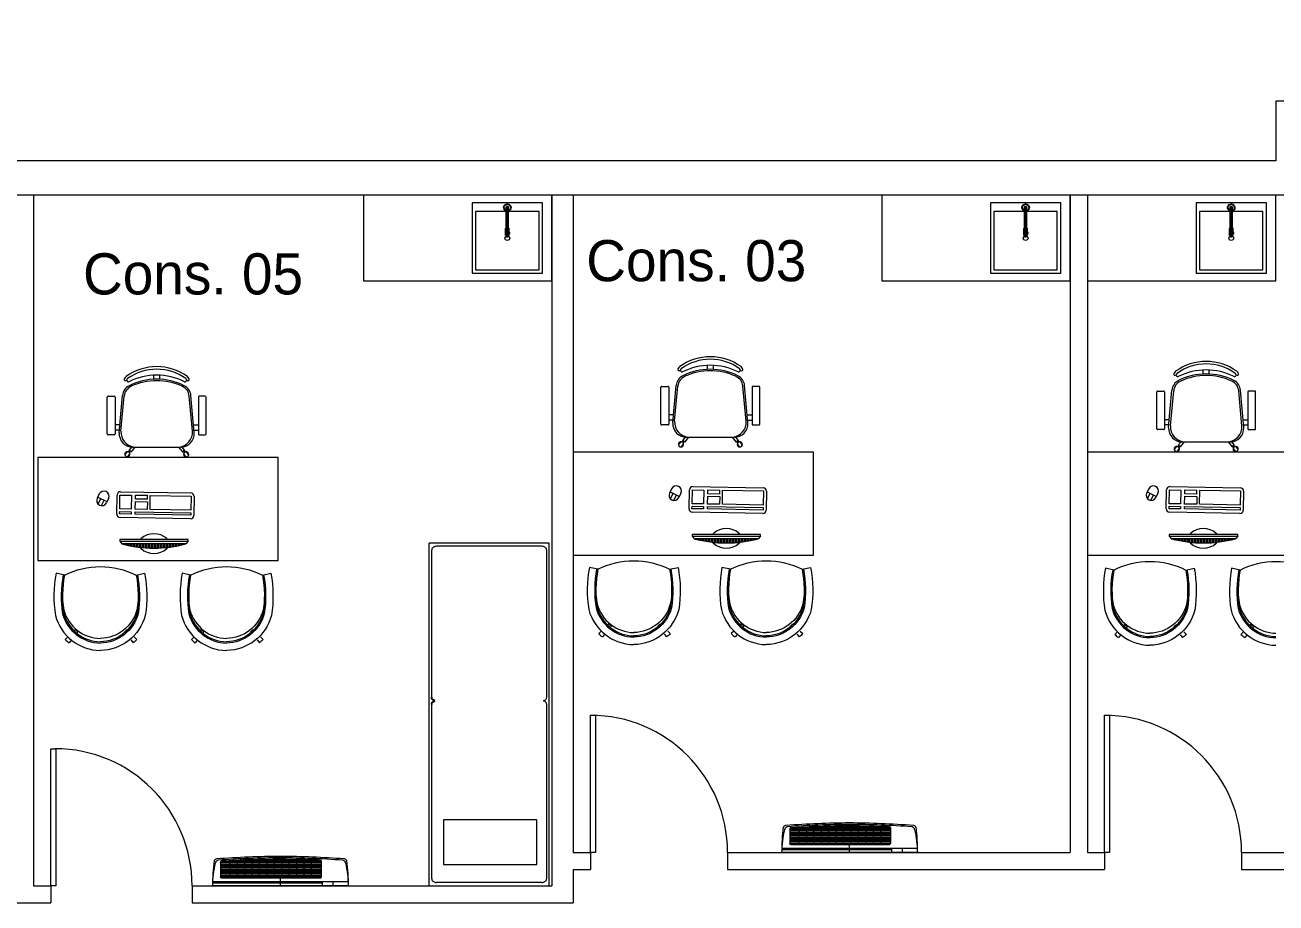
# Model space of a CAD drawing. Header units: metres. Extents: x 2999 to 3109, y 1752 to 1796.
# Drawn here: x 3008.18 to 3015.48, y 1769.42 to 1774.55 of the extents above; entities that cross this region are included whole.
import ezdxf

# ---------------------------------------------------------------- set-up
doc = ezdxf.new("R2010")
doc.units = ezdxf.units.M
for name, color, linetype in [('Lay Out', 31, 'Continuous'), ('PAREDES', 7, 'Continuous'), ('VAGAS', 253, 'Continuous')]:
    doc.layers.add(name, color=color, linetype=linetype)
doc.styles.add('PADRAO MK', font='')
doc.styles.add('ROMANS', font='romans', dxfattribs={"height": 0.16})
doc.styles.get("Standard").update_dxf_attribs({"font": 'arial.ttf'})
doc.styles.get('PADRAO MK').set_extended_font_data('AvantGarde Bk BT')
doc.dimstyles.new('Cota', dxfattribs={"dimtxt": 0.07, "dimasz": 0.08, "dimexe": 0.04, "dimexo": 0.04, "dimgap": 0.02, "dimtad": 1, "dimtxsty": 'Standard', "dimcen": 2.5, "dimclrd": 252, "dimclre": 252, "dimadec": 0, "dimazin": 0, "dimtfac": 1, "dimtmove": 0, "dimatfit": 3, "dimfxl": 1, "dimarcsym": 0})

# ---------------------------------------------------------------- blocks, each defined once
blk = doc.blocks.new('*D8')
at = {"layer": 'DEFPOINTS', "color": 0, "transparency": 16777216}
for p in [(3103.6223, 1794.6316), (2999.3766, 1774.0836), (3103.6223, 1773.8875)]:
    blk.add_point(p, dxfattribs=at)
at = {"layer": 'VAGAS', "color": 1, "lineweight": -2, "transparency": 16777216}
for p, q in [((2999.3766, 1774.3836), (2999.3766, 1795.1316)), ((3103.6223, 1774.1875), (3103.6223, 1795.1316)), ((2999.7266, 1794.6316), (3103.2723, 1794.6316))]:
    blk.add_line(p, q, dxfattribs=at)
at = {"layer": 'VAGAS', "color": 1, "transparency": 16777216}
for points in [[(2999.7266, 1794.6899), (2999.7266, 1794.5732), (2999.3766, 1794.6316)], [(3103.2723, 1794.6899), (3103.2723, 1794.5732), (3103.6223, 1794.6316)]]:
    blk.add_solid(points, dxfattribs=at)
at = {"layer": 'VAGAS', "color": 7, "transparency": 16777216, "insert": (3051.4994, 1795.4458), "char_height": 0.16, "attachment_point": 5, "style": 'ROMANS'}
blk.add_mtext('{\\H7.5x;104,25}', dxfattribs=at)
blk = doc.blocks.new('_ArchTick')
at = {"color": 0, "linetype": 'ByBlock', "const_width": 0.15}
blk.add_lwpolyline([(-0.5, -0.5), (0.5, 0.5)], dxfattribs=at)
blk = doc.blocks.new('A$C4E226C7C')
at = {"layer": 'Lay Out'}
for p, q in [((0, 0), (0.004, 0.0004)), ((0.004, 0.0004), (0.0078, 0.0017)), ((0.0078, 0.0017), (0.0114, 0.0037)), ((0.0114, 0.0037), (0.0147, 0.0065)), ((0.0147, 0.0065), (0.0175, 0.0099)), ((0.0175, 0.0099), (0.0198, 0.0138)), ((0.0198, 0.0138), (0.0213, 0.0178)), ((0.0213, 0.0178), (0.0228, 0.0138)), ((0.0228, 0.0138), (0.0251, 0.0099)), ((0.0251, 0.0099), (0.0279, 0.0065)), ((0.0279, 0.0065), (0.0311, 0.0037)), ((0.0311, 0.0037), (0.0347, 0.0017)), ((0.0347, 0.0017), (0.0385, 0.0004)), ((0.0385, 0.0004), (0.0424, 0))]:
    blk.add_line(p, q, dxfattribs=at)
blk = doc.blocks.new('torneira 00')
at = {"layer": 'Lay Out'}
for p, q in [((-0.0049, -0.1393), (-0.0049, -0.0199)), ((-0.0033, -0.1387), (-0.0033, -0.0163)), ((0, -0.1381), (0, -0.0149)), ((0.0037, -0.1386), (0.0037, -0.0165)), ((0.0051, -0.1391), (0.0051, -0.0199)), ((-0.0086, -0.1621), (-0.0086, -0.1418)), ((-0.0074, -0.1823), (-0.0074, -0.1426)), ((-0.0048, -0.1838), (-0.0048, -0.1438)), ((-0.0001, -0.1848), (-0.0001, -0.1446)), ((0.0046, -0.1839), (0.0046, -0.1437)), ((0.0074, -0.1825), (0.0074, -0.1423)), ((0.0086, -0.1816), (0.0086, -0.1414)), ((-0.0018, -0.1501), (-0.0136, -0.1708)), ((0, -0.151), (-0.0118, -0.1717)), ((-0.0086, -0.1814), (-0.0086, -0.1661)), ((-0.0057, -0.1834), (-0.0057, -0.19)), ((0.0058, -0.1834), (0.0058, -0.19))]:
    blk.add_line(p, q, dxfattribs=at)
for centre, radius, start, end in [((0, -0.0199), 0.0199, 284.60964, 255.53827), ((0.0001, -0.0199), 0.005, 0.24437, 179.71475), ((0.0001, -0.0897), 0.005, 0.24437, 179.71475), ((-0.0125, -0.1709), 0.00109, 176.63806, 310.29172), ((0, -0.1796), 0.0119, 241.15364, 298.84636), ((-0.0012, -0.1512), 0.00127, 11.35673, 115.57305)]:
    blk.add_arc(centre, radius, start, end, dxfattribs=at)
at = {"layer": 'Lay Out', "ltscale": 0.6}
for centre, radius, start, end in [((0.0002, -0.1507), 0.0126, 48.09351, 134.61126), ((-0.0002, -0.1308), 0.0138, 232.82607, 309.8787), ((0.0001, -0.1719), 0.0128, 227.24915, 311.41934)]:
    blk.add_arc(centre, radius, start, end, dxfattribs=at)

msp = doc.modelspace()

# ---------------------------------------------------------------- hatches: boundary and pattern name
at = {"layer": 'PAREDES', "lineweight": 0}
h = msp.add_hatch(dxfattribs=at)
h.set_pattern_fill('ANSI31', color=253, scale=0.07, angle=225, style=0)
h.set_pattern_definition([(270, (3036.9382225, 1765.7448315), (0.00875, -2e-18), [])])
h.paths.add_polyline_path([(3009.1155, 1771.5192), (3008.7424, 1771.5192, 0.133994)])
h = msp.add_hatch(dxfattribs=at)
h.set_pattern_fill('ANSI31', color=253, scale=0.07, angle=225, style=0)
h.set_pattern_definition([(270, (3040.278652, 1765.775354), (0.00875, -6e-18), [])])
h.paths.add_polyline_path([(3012.456, 1771.5497), (3012.0828, 1771.5497, 0.133994)])
h = msp.add_hatch(dxfattribs=at)
h.set_pattern_fill('ANSI31', color=253, scale=0.07, angle=225, style=0)
h.set_pattern_definition([(270, (3043.0632225, 1765.775354), (0.00875, -2e-18), [])])
h.paths.add_polyline_path([(3015.2405, 1771.5497), (3014.8674, 1771.5497, 0.133994)])

# ---------------------------------------------------------------- linework, layer by layer
at = {"layer": 'PAREDES', "color": 253, "lineweight": 0}
for p, q in [((3019.6266, 1774.1036), (3015.4766, 1774.1036)), ((3015.4766, 1774.1036), (3015.4766, 1773.7536)), ((3015.4766, 1773.7536), (3006.9266, 1773.7536)), ((3015.6766, 1773.5536), (3006.7266, 1773.5536)), ((3008.2266, 1773.5536), (3008.2266, 1769.5239)), ((3011.2516, 1773.5536), (3010.1516, 1773.5536)), ((3010.1516, 1773.5536), (3010.1516, 1773.0536)), ((3011.2516, 1773.5536), (3011.2516, 1769.5239)), ((3011.2516, 1773.0536), (3011.2516, 1773.5536)), ((3011.3766, 1773.5536), (3011.3766, 1769.7189)), ((3014.2766, 1773.5536), (3013.1766, 1773.5536)), ((3013.1766, 1773.5536), (3013.1766, 1773.0536)), ((3014.2766, 1773.5536), (3014.2766, 1769.7189)), ((3014.2766, 1773.0536), (3014.2766, 1773.5536)), ((3014.3766, 1773.5536), (3014.3766, 1769.7189)), ((3015.4766, 1773.5536), (3014.3766, 1773.5536)), ((3014.3766, 1773.5536), (3014.3766, 1773.0536)), ((3015.4766, 1773.0536), (3015.4766, 1773.5536)), ((3010.1516, 1773.0536), (3011.2516, 1773.0536)), ((3013.1766, 1773.0536), (3014.2766, 1773.0536)), ((3014.3766, 1773.0536), (3015.4766, 1773.0536)), ((3012.159, 1772.5374), (3012.159, 1772.5609)), ((3012.194, 1772.5374), (3012.194, 1772.5609)), ((3015.0527, 1772.5102), (3015.0527, 1772.5337)), ((3015.0877, 1772.5102), (3015.0877, 1772.5337)), ((3008.9277, 1772.4796), (3008.9277, 1772.5031)), ((3008.9627, 1772.4796), (3008.9627, 1772.5031)), ((3008.726, 1772.1671), (3008.7456, 1772.3858)), ((3009.1644, 1772.1671), (3009.1448, 1772.3858)), ((3011.8882, 1772.2183), (3011.8882, 1772.4333)), ((3011.8932, 1772.4383), (3011.9282, 1772.4383)), ((3011.9332, 1772.4333), (3011.9332, 1772.2183)), ((3011.9573, 1772.2249), (3011.9769, 1772.4436)), ((3011.9678, 1772.2349), (3011.9867, 1772.4396)), ((3012.3853, 1772.2349), (3012.3663, 1772.4396)), ((3012.3957, 1772.2249), (3012.3761, 1772.4436)), ((3012.4198, 1772.4333), (3012.4198, 1772.2183)), ((3012.4598, 1772.4383), (3012.4248, 1772.4383)), ((3012.4648, 1772.2183), (3012.4648, 1772.4333)), ((3014.7819, 1772.1911), (3014.7819, 1772.4061)), ((3014.7869, 1772.4111), (3014.8219, 1772.4111)), ((3014.8269, 1772.4061), (3014.8269, 1772.1911)), ((3014.851, 1772.1977), (3014.8706, 1772.4164)), ((3014.8615, 1772.2077), (3014.8805, 1772.4123)), ((3015.279, 1772.2077), (3015.26, 1772.4123)), ((3015.2894, 1772.1977), (3015.2698, 1772.4164)), ((3015.3135, 1772.4061), (3015.3135, 1772.1911)), ((3015.3535, 1772.4111), (3015.3185, 1772.4111)), ((3015.3585, 1772.1911), (3015.3585, 1772.4061)), ((3008.6569, 1772.1605), (3008.6569, 1772.3755)), ((3008.6619, 1772.3805), (3008.6969, 1772.3805)), ((3008.7019, 1772.3755), (3008.7019, 1772.1605)), ((3008.7365, 1772.1771), (3008.7555, 1772.3818)), ((3009.154, 1772.1771), (3009.135, 1772.3818)), ((3009.1885, 1772.3755), (3009.1885, 1772.1605)), ((3009.2285, 1772.3805), (3009.1935, 1772.3805)), ((3009.2335, 1772.1605), (3009.2335, 1772.3755)), ((3011.9615, 1772.2714), (3011.9332, 1772.2714)), ((3011.9594, 1772.2414), (3011.9332, 1772.2414)), ((3012.3916, 1772.2714), (3012.4198, 1772.2714)), ((3012.3936, 1772.2414), (3012.4198, 1772.2414)), ((3014.8552, 1772.2441), (3014.8269, 1772.2441)), ((3015.2853, 1772.2441), (3015.3135, 1772.2441)), ((3008.7302, 1772.2136), (3008.7019, 1772.2136)), ((3008.7281, 1772.1836), (3008.7019, 1772.1836)), ((3009.1603, 1772.2136), (3009.1885, 1772.2136)), ((3009.1623, 1772.1836), (3009.1885, 1772.1836)), ((3011.9282, 1772.2133), (3011.8932, 1772.2133)), ((3012.4248, 1772.2133), (3012.4598, 1772.2133)), ((3014.8219, 1772.1861), (3014.7869, 1772.1861)), ((3014.8531, 1772.2141), (3014.8269, 1772.2141)), ((3015.2873, 1772.2141), (3015.3135, 1772.2141)), ((3015.3185, 1772.1861), (3015.3535, 1772.1861)), ((3008.6969, 1772.1555), (3008.6619, 1772.1555)), ((3009.1935, 1772.1555), (3009.2285, 1772.1555)), ((3012.0051, 1772.115), (3011.9901, 1772.0971)), ((3012.0196, 1772.1029), (3012.0046, 1772.085)), ((3012.0297, 1772.1417), (3012.0135, 1772.1223)), ((3012.0135, 1772.1223), (3012.015, 1772.1211)), ((3012.0236, 1772.1139), (3012.025, 1772.1127)), ((3012.0489, 1772.1414), (3012.025, 1772.1127)), ((3012.0372, 1772.1414), (3012.3158, 1772.1414)), ((3012.3041, 1772.1414), (3012.328, 1772.1127)), ((3012.3237, 1772.1414), (3012.3395, 1772.1223)), ((3012.3295, 1772.1139), (3012.328, 1772.1127)), ((3012.3335, 1772.1029), (3012.3484, 1772.085)), ((3012.3395, 1772.1223), (3012.338, 1772.1211)), ((3012.3479, 1772.115), (3012.3629, 1772.0971)), ((3014.9234, 1772.1144), (3014.9072, 1772.0951)), ((3014.9072, 1772.0951), (3014.9087, 1772.0938)), ((3014.9426, 1772.1141), (3014.9187, 1772.0855)), ((3014.9309, 1772.1141), (3015.2095, 1772.1141)), ((3015.1978, 1772.1141), (3015.2217, 1772.0855)), ((3015.2174, 1772.1141), (3015.2332, 1772.0951)), ((3015.2332, 1772.0951), (3015.2318, 1772.0938)), ((3009.6543, 1772.023), (3008.2516, 1772.023)), ((3008.2516, 1772.023), (3008.2516, 1771.423)), ((3008.7738, 1772.0572), (3008.7588, 1772.0393)), ((3008.7883, 1772.0451), (3008.7733, 1772.0272)), ((3008.7984, 1772.0839), (3008.7822, 1772.0645)), ((3008.7822, 1772.0645), (3008.7837, 1772.0633)), ((3008.7923, 1772.0562), (3008.7937, 1772.0549)), ((3008.8176, 1772.0836), (3008.7937, 1772.0549)), ((3008.8059, 1772.0836), (3009.0845, 1772.0836)), ((3009.0728, 1772.0836), (3009.0967, 1772.0549)), ((3009.0924, 1772.0836), (3009.1082, 1772.0645)), ((3009.0982, 1772.0562), (3009.0967, 1772.0549)), ((3009.1022, 1772.0451), (3009.1171, 1772.0272)), ((3009.1082, 1772.0645), (3009.1068, 1772.0633)), ((3009.1167, 1772.0572), (3009.1316, 1772.0393)), ((3009.6543, 1771.423), (3009.6543, 1772.023)), ((3012.7793, 1772.0536), (3011.3766, 1772.0536)), ((3011.3766, 1772.0536), (3011.3766, 1771.4536)), ((3012.7793, 1771.4536), (3012.7793, 1772.0536)), ((3015.7793, 1772.0536), (3014.3766, 1772.0536)), ((3014.3766, 1772.0536), (3014.3766, 1771.4536)), ((3014.8988, 1772.0877), (3014.8838, 1772.0698)), ((3014.9133, 1772.0757), (3014.8983, 1772.0577)), ((3014.9173, 1772.0867), (3014.9187, 1772.0855)), ((3015.2232, 1772.0867), (3015.2217, 1772.0855)), ((3015.2272, 1772.0757), (3015.2421, 1772.0577)), ((3015.2417, 1772.0877), (3015.2566, 1772.0698)), ((3008.6099, 1771.8105), (3008.5977, 1771.7855)), ((3008.7119, 1771.694), (3008.7139, 1771.8042)), ((3008.7293, 1771.7229), (3008.7308, 1771.8041)), ((3008.7308, 1771.8041), (3008.7976, 1771.8028)), ((3008.7343, 1771.8238), (3009.1441, 1771.8163)), ((3008.7976, 1771.8028), (3008.7961, 1771.7217)), ((3008.8206, 1771.7807), (3008.8211, 1771.8042)), ((3008.8211, 1771.8042), (3008.8914, 1771.8029)), ((3008.891, 1771.7794), (3008.8914, 1771.8029)), ((3008.9061, 1771.7196), (3008.9077, 1771.8025)), ((3008.9077, 1771.8025), (3009.1458, 1771.7981)), ((3009.1458, 1771.7981), (3009.1443, 1771.7151)), ((3011.9504, 1771.841), (3011.9382, 1771.816)), ((3011.9415, 1771.8228), (3011.9954, 1771.7965)), ((3011.9433, 1771.7822), (3011.959, 1771.8143)), ((3011.9628, 1771.7729), (3011.9784, 1771.8049)), ((3012.0043, 1771.8147), (3011.9921, 1771.7897)), ((3012.0523, 1771.7246), (3012.0544, 1771.8347)), ((3012.0697, 1771.7534), (3012.0713, 1771.8346)), ((3012.0713, 1771.8346), (3012.138, 1771.8333)), ((3012.0747, 1771.8544), (3012.4846, 1771.8469)), ((3012.138, 1771.8333), (3012.1365, 1771.7522)), ((3012.1611, 1771.8113), (3012.1615, 1771.8347)), ((3012.2314, 1771.8099), (3012.1611, 1771.8113)), ((3012.1615, 1771.8347), (3012.2319, 1771.8334)), ((3012.2314, 1771.8099), (3012.2319, 1771.8334)), ((3012.2466, 1771.7501), (3012.2481, 1771.8331)), ((3012.2481, 1771.8331), (3012.4863, 1771.8286)), ((3012.4863, 1771.8286), (3012.4847, 1771.7457)), ((3012.5042, 1771.8265), (3012.5022, 1771.7163)), ((3014.7349, 1771.841), (3014.7227, 1771.816)), ((3014.7261, 1771.8228), (3014.78, 1771.7965)), ((3014.7279, 1771.7822), (3014.7435, 1771.8143)), ((3014.7474, 1771.7729), (3014.7629, 1771.8049)), ((3014.7889, 1771.8147), (3014.7767, 1771.7897)), ((3014.8369, 1771.7246), (3014.8389, 1771.8347)), ((3014.8543, 1771.7534), (3014.8558, 1771.8346)), ((3014.8558, 1771.8346), (3014.9226, 1771.8333)), ((3014.8593, 1771.8544), (3015.2691, 1771.8469)), ((3014.9226, 1771.8333), (3014.9211, 1771.7522)), ((3014.9456, 1771.8113), (3014.9461, 1771.8347)), ((3015.016, 1771.8099), (3014.9456, 1771.8113)), ((3014.9461, 1771.8347), (3015.0164, 1771.8334)), ((3015.016, 1771.8099), (3015.0164, 1771.8334)), ((3015.0311, 1771.7501), (3015.0327, 1771.8331)), ((3015.0327, 1771.8331), (3015.2708, 1771.8286)), ((3015.2708, 1771.8286), (3015.2693, 1771.7457)), ((3015.2888, 1771.8265), (3015.2868, 1771.7163)), ((3008.6011, 1771.7923), (3008.655, 1771.766)), ((3008.6029, 1771.7517), (3008.6185, 1771.7838)), ((3008.6224, 1771.7424), (3008.6379, 1771.7743)), ((3008.6639, 1771.7842), (3008.6517, 1771.7592)), ((3008.8195, 1771.7212), (3008.8204, 1771.7663)), ((3008.8204, 1771.7663), (3008.8907, 1771.765)), ((3008.891, 1771.7794), (3008.8206, 1771.7807)), ((3008.8907, 1771.765), (3008.8899, 1771.7199)), ((3009.1638, 1771.796), (3009.1618, 1771.6858)), ((3012.0692, 1771.7246), (3012.0695, 1771.739)), ((3012.0695, 1771.739), (3012.1362, 1771.7378)), ((3012.1365, 1771.7522), (3012.0697, 1771.7534)), ((3012.1362, 1771.7378), (3012.136, 1771.7233)), ((3012.1594, 1771.7229), (3012.1597, 1771.7373)), ((3012.1597, 1771.7373), (3012.4844, 1771.7312)), ((3012.16, 1771.7518), (3012.1608, 1771.7968)), ((3012.2303, 1771.7504), (3012.16, 1771.7518)), ((3012.1608, 1771.7968), (3012.2312, 1771.7955)), ((3012.2312, 1771.7955), (3012.2303, 1771.7504)), ((3012.4847, 1771.7457), (3012.2466, 1771.7501)), ((3012.4844, 1771.7312), (3012.4842, 1771.7168)), ((3014.8538, 1771.7246), (3014.854, 1771.739)), ((3014.854, 1771.739), (3014.9208, 1771.7378)), ((3014.9211, 1771.7522), (3014.8543, 1771.7534)), ((3014.9208, 1771.7378), (3014.9205, 1771.7233)), ((3014.944, 1771.7229), (3014.9443, 1771.7373)), ((3014.9443, 1771.7373), (3015.269, 1771.7312)), ((3014.9445, 1771.7518), (3014.9454, 1771.7968)), ((3015.0149, 1771.7504), (3014.9445, 1771.7518)), ((3014.9454, 1771.7968), (3015.0157, 1771.7955)), ((3015.0157, 1771.7955), (3015.0149, 1771.7504)), ((3015.2693, 1771.7457), (3015.0311, 1771.7501)), ((3015.269, 1771.7312), (3015.2687, 1771.7168)), ((3008.7288, 1771.6941), (3008.729, 1771.7085)), ((3008.7955, 1771.6928), (3008.7288, 1771.6941)), ((3008.729, 1771.7085), (3008.7958, 1771.7072)), ((3008.7961, 1771.7217), (3008.7293, 1771.7229)), ((3009.1414, 1771.6662), (3008.7315, 1771.6737)), ((3008.7958, 1771.7072), (3008.7955, 1771.6928)), ((3008.819, 1771.6924), (3008.8193, 1771.7068)), ((3009.1437, 1771.6863), (3008.819, 1771.6924)), ((3008.8193, 1771.7068), (3009.144, 1771.7007)), ((3008.8899, 1771.7199), (3008.8195, 1771.7212)), ((3009.1443, 1771.7151), (3008.9061, 1771.7196)), ((3009.144, 1771.7007), (3009.1437, 1771.6863)), ((3012.136, 1771.7233), (3012.0692, 1771.7246)), ((3012.4818, 1771.6967), (3012.072, 1771.7042)), ((3012.4842, 1771.7168), (3012.1594, 1771.7229)), ((3014.9205, 1771.7233), (3014.8538, 1771.7246)), ((3015.2664, 1771.6967), (3014.8565, 1771.7042)), ((3015.2687, 1771.7168), (3014.944, 1771.7229)), ((3009.129, 1771.5442), (3008.729, 1771.5442)), ((3008.729, 1771.5442), (3008.729, 1771.5342)), ((3008.729, 1771.5342), (3009.129, 1771.5342)), ((3008.729, 1771.5342), (3008.7424, 1771.5192)), ((3009.1155, 1771.5192), (3008.7424, 1771.5192)), ((3009.129, 1771.5342), (3009.1155, 1771.5192)), ((3009.129, 1771.5342), (3009.129, 1771.5442)), ((3010.535, 1769.5239), (3010.535, 1771.5239)), ((3011.235, 1771.5239), (3010.535, 1771.5239)), ((3011.235, 1769.5239), (3011.235, 1771.5239)), ((3012.4694, 1771.5747), (3012.0694, 1771.5747)), ((3012.0694, 1771.5747), (3012.0694, 1771.5647)), ((3012.0694, 1771.5647), (3012.4694, 1771.5647)), ((3012.0694, 1771.5647), (3012.0828, 1771.5497)), ((3012.456, 1771.5497), (3012.0828, 1771.5497)), ((3012.4694, 1771.5647), (3012.456, 1771.5497)), ((3012.4694, 1771.5647), (3012.4694, 1771.5747)), ((3015.254, 1771.5747), (3014.854, 1771.5747)), ((3014.854, 1771.5747), (3014.854, 1771.5647)), ((3014.854, 1771.5647), (3015.254, 1771.5647)), ((3014.854, 1771.5647), (3014.8674, 1771.5497)), ((3015.2405, 1771.5497), (3014.8674, 1771.5497)), ((3015.254, 1771.5647), (3015.2405, 1771.5497)), ((3015.254, 1771.5647), (3015.254, 1771.5747)), ((3010.5504, 1771.4865), (3010.55, 1771.4826)), ((3010.55, 1770.6247), (3010.55, 1771.4826)), ((3010.5516, 1771.4903), (3010.5504, 1771.4865)), ((3010.5537, 1771.4939), (3010.5516, 1771.4903)), ((3010.5564, 1771.4971), (3010.5537, 1771.4939)), ((3010.5598, 1771.4999), (3010.5564, 1771.4971)), ((3010.5638, 1771.5021), (3010.5598, 1771.4999)), ((3010.5681, 1771.5038), (3010.5638, 1771.5021)), ((3010.5728, 1771.5048), (3010.5681, 1771.5038)), ((3010.5776, 1771.5051), (3010.5728, 1771.5048)), ((3011.1936, 1771.5051), (3010.5776, 1771.5051)), ((3011.1984, 1771.5048), (3011.1936, 1771.5051)), ((3011.203, 1771.5038), (3011.1984, 1771.5048)), ((3011.2074, 1771.5021), (3011.203, 1771.5038)), ((3011.2113, 1771.4999), (3011.2074, 1771.5021)), ((3011.2147, 1771.4971), (3011.2113, 1771.4999)), ((3011.2175, 1771.4939), (3011.2147, 1771.4971)), ((3011.2195, 1771.4903), (3011.2175, 1771.4939)), ((3011.2208, 1771.4865), (3011.2195, 1771.4903)), ((3011.2212, 1771.4826), (3011.2208, 1771.4865)), ((3011.2212, 1770.6247), (3011.2212, 1771.4826)), ((3011.3766, 1771.4536), (3011.3766, 1771.4536)), ((3011.3766, 1771.4536), (3011.3766, 1771.4536)), ((3011.3766, 1771.4536), (3012.7793, 1771.4536)), ((3014.3766, 1771.4536), (3014.3766, 1771.4536)), ((3014.3766, 1771.4536), (3014.3766, 1771.4536)), ((3014.3766, 1771.4536), (3015.7793, 1771.4536)), ((3008.2516, 1771.423), (3008.2516, 1771.423)), ((3008.2516, 1771.423), (3008.2516, 1771.423)), ((3008.2516, 1771.423), (3009.6543, 1771.423)), ((3011.5198, 1771.3708), (3011.4706, 1771.3823)), ((3011.9387, 1771.3708), (3011.9879, 1771.3823)), ((3012.2935, 1771.3708), (3012.2443, 1771.3823)), ((3012.7124, 1771.3708), (3012.7616, 1771.3823)), ((3014.5317, 1771.3669), (3014.4825, 1771.3784)), ((3014.9506, 1771.3669), (3014.9998, 1771.3784)), ((3015.2682, 1771.3669), (3015.2189, 1771.3784)), ((3008.4067, 1771.3364), (3008.3575, 1771.3478)), ((3008.8256, 1771.3364), (3008.8748, 1771.3478)), ((3009.1432, 1771.3364), (3009.0939, 1771.3478)), ((3009.562, 1771.3364), (3009.6112, 1771.3478)), ((3008.4686, 1771.0188), (3008.4623, 1771.0123)), ((3008.4845, 1771.0048), (3008.4787, 1770.9977)), ((3008.7567, 1771.0048), (3008.7624, 1770.9977)), ((3008.7726, 1771.0188), (3008.7789, 1771.0123)), ((3009.205, 1771.0188), (3009.1987, 1771.0123)), ((3009.2209, 1771.0048), (3009.2151, 1770.9977)), ((3009.4931, 1771.0048), (3009.4989, 1770.9977)), ((3009.509, 1771.0188), (3009.5153, 1771.0123)), ((3011.54, 1771.0108), (3011.5249, 1770.9954)), ((3011.5817, 1771.0532), (3011.5754, 1771.0468)), ((3011.5976, 1771.0392), (3011.5918, 1771.0321)), ((3011.8698, 1771.0392), (3011.8755, 1771.0321)), ((3011.8857, 1771.0532), (3011.892, 1771.0468)), ((3011.9273, 1771.0108), (3011.9425, 1770.9954)), ((3012.3137, 1771.0108), (3012.2986, 1770.9954)), ((3012.3554, 1771.0532), (3012.3491, 1771.0468)), ((3012.3713, 1771.0392), (3012.3655, 1771.0321)), ((3012.6435, 1771.0392), (3012.6493, 1771.0321)), ((3012.6594, 1771.0532), (3012.6657, 1771.0468)), ((3012.7011, 1771.0108), (3012.7162, 1770.9954)), ((3014.5519, 1771.0069), (3014.5368, 1770.9915)), ((3014.5936, 1771.0493), (3014.5873, 1771.0429)), ((3014.6095, 1771.0354), (3014.6037, 1771.0282)), ((3014.8817, 1771.0354), (3014.8874, 1771.0282)), ((3014.8976, 1771.0493), (3014.9039, 1771.0429)), ((3014.9392, 1771.0069), (3014.9544, 1770.9915)), ((3015.2883, 1771.0069), (3015.2732, 1770.9915)), ((3015.33, 1771.0493), (3015.3237, 1771.0429)), ((3015.3459, 1771.0354), (3015.3401, 1771.0282)), ((3008.4269, 1770.9764), (3008.4118, 1770.961)), ((3008.447, 1770.9585), (3008.4335, 1770.9416)), ((3008.7941, 1770.9585), (3008.8077, 1770.9416)), ((3008.8142, 1770.9764), (3008.8294, 1770.961)), ((3009.1633, 1770.9764), (3009.1482, 1770.961)), ((3009.1835, 1770.9585), (3009.1699, 1770.9416)), ((3009.5305, 1770.9585), (3009.5441, 1770.9416)), ((3009.5507, 1770.9764), (3009.5658, 1770.961)), ((3011.5601, 1770.9929), (3011.5466, 1770.9761)), ((3011.9072, 1770.9929), (3011.9208, 1770.9761)), ((3012.3339, 1770.9929), (3012.3203, 1770.9761)), ((3012.6809, 1770.9929), (3012.6945, 1770.9761)), ((3014.572, 1770.989), (3014.5585, 1770.9722)), ((3014.9191, 1770.989), (3014.9327, 1770.9722)), ((3015.3085, 1770.989), (3015.2949, 1770.9722)), ((3010.55, 1769.5664), (3010.55, 1770.5823)), ((3011.2034, 1770.6036), (3011.2074, 1770.6052)), ((3011.2074, 1770.6021), (3011.2034, 1770.6036)), ((3011.2074, 1770.6052), (3011.2113, 1770.6074)), ((3011.2113, 1770.5998), (3011.2074, 1770.6021)), ((3011.2113, 1770.6074), (3011.2147, 1770.6102)), ((3011.2147, 1770.597), (3011.2113, 1770.5998)), ((3011.2147, 1770.6102), (3011.2175, 1770.6134)), ((3011.2175, 1770.5938), (3011.2147, 1770.597)), ((3011.2175, 1770.6134), (3011.2195, 1770.617)), ((3011.2195, 1770.5901), (3011.2175, 1770.5938)), ((3011.2195, 1770.617), (3011.2208, 1770.6208)), ((3011.2208, 1770.5863), (3011.2195, 1770.5901)), ((3011.2208, 1770.6208), (3011.2212, 1770.6247)), ((3011.2212, 1770.5823), (3011.2208, 1770.5863)), ((3011.2212, 1769.5664), (3011.2212, 1770.5823)), ((3011.4766, 1769.7189), (3011.4766, 1770.5189)), ((3011.4766, 1770.5189), (3011.5066, 1770.5189)), ((3011.5066, 1770.5189), (3011.5066, 1769.7189)), ((3014.4766, 1769.7189), (3014.4766, 1770.5189)), ((3014.4766, 1770.5189), (3014.5066, 1770.5189)), ((3014.5066, 1770.5189), (3014.5066, 1769.7189)), ((3008.3266, 1769.5239), (3008.3266, 1770.3239)), ((3008.3266, 1770.3239), (3008.3566, 1770.3239)), ((3008.3566, 1770.3239), (3008.3566, 1769.5239)), ((3011.1519, 1769.9088), (3010.6187, 1769.9088)), ((3012.6394, 1769.8556), (3012.6394, 1769.7714)), ((3013.2269, 1769.8543), (3012.6394, 1769.8543)), ((3013.2269, 1769.846), (3012.6394, 1769.846)), ((3013.2269, 1769.8377), (3012.6394, 1769.8377)), ((3013.2269, 1769.8295), (3012.6394, 1769.8295)), ((3013.2269, 1769.8626), (3012.6432, 1769.8626)), ((3012.695, 1769.7633), (3012.695, 1769.8669)), ((3012.7386, 1769.7633), (3012.7386, 1769.8693)), ((3013.2094, 1769.8708), (3012.7695, 1769.8708)), ((3012.7809, 1769.7633), (3012.7809, 1769.8713)), ((3012.8259, 1769.7633), (3012.8259, 1769.8731)), ((3012.8679, 1769.7633), (3012.8679, 1769.8743)), ((3012.9121, 1769.7633), (3012.9121, 1769.8755)), ((3012.9543, 1769.7633), (3012.9543, 1769.8755)), ((3012.9985, 1769.7633), (3012.9985, 1769.8755)), ((3013.0405, 1769.7633), (3013.0405, 1769.8755)), ((3013.0855, 1769.7633), (3013.0855, 1769.8749)), ((3013.1277, 1769.7633), (3013.1277, 1769.8738)), ((3013.1714, 1769.7633), (3013.1714, 1769.8724)), ((3013.2269, 1769.8623), (3013.2269, 1769.7714)), ((3013.2269, 1769.8212), (3012.6394, 1769.8212)), ((3013.2269, 1769.8129), (3012.6394, 1769.8129)), ((3013.2269, 1769.8047), (3012.6394, 1769.8047)), ((3013.2269, 1769.7964), (3012.6394, 1769.7964)), ((3013.2269, 1769.7881), (3012.6394, 1769.7881)), ((3013.2269, 1769.7799), (3012.6394, 1769.7799)), ((3013.2269, 1769.7716), (3012.6394, 1769.7716)), ((3013.219, 1769.7633), (3012.6474, 1769.7633)), ((3012.9894, 1769.7189), (3012.9894, 1769.7589)), ((3011.3766, 1769.7189), (3011.4766, 1769.7189)), ((3011.4766, 1769.7189), (3011.4766, 1769.6189)), ((3011.5066, 1769.7189), (3011.4766, 1769.7189)), ((3012.2766, 1769.7189), (3014.2766, 1769.7189)), ((3012.2766, 1769.7189), (3012.2766, 1769.6189)), ((3013.3844, 1769.7189), (3012.5944, 1769.7189)), ((3012.5947, 1769.7442), (3013.3841, 1769.7442)), ((3012.5947, 1769.7355), (3013.2335, 1769.7355)), ((3013.2335, 1769.7442), (3013.2335, 1769.7189)), ((3013.2955, 1769.7442), (3013.2955, 1769.7189)), ((3014.3766, 1769.7189), (3014.4766, 1769.7189)), ((3014.4766, 1769.7189), (3014.4766, 1769.6189)), ((3014.5066, 1769.7189), (3014.4766, 1769.7189)), ((3015.2766, 1769.7189), (3016.8266, 1769.7189)), ((3015.2766, 1769.7189), (3015.2766, 1769.6189)), ((3009.3176, 1769.6606), (3009.3176, 1769.5764)), ((3009.9051, 1769.6593), (3009.3176, 1769.6593)), ((3009.9051, 1769.651), (3009.3176, 1769.651)), ((3009.9051, 1769.6427), (3009.3176, 1769.6427)), ((3009.9051, 1769.6345), (3009.3176, 1769.6345)), ((3009.9051, 1769.6262), (3009.3176, 1769.6262)), ((3009.9051, 1769.6179), (3009.3176, 1769.6179)), ((3009.9051, 1769.6097), (3009.3176, 1769.6097)), ((3009.9051, 1769.6676), (3009.3214, 1769.6676)), ((3009.3731, 1769.5683), (3009.3731, 1769.6719)), ((3009.4168, 1769.5683), (3009.4168, 1769.6743)), ((3009.8875, 1769.6758), (3009.4476, 1769.6758)), ((3009.4591, 1769.5683), (3009.4591, 1769.6763)), ((3009.504, 1769.5683), (3009.504, 1769.6781)), ((3009.546, 1769.5683), (3009.546, 1769.6793)), ((3009.5902, 1769.5683), (3009.5902, 1769.6805)), ((3009.6324, 1769.5683), (3009.6324, 1769.6805)), ((3009.6766, 1769.5683), (3009.6766, 1769.6805)), ((3009.7186, 1769.5683), (3009.7186, 1769.6805)), ((3009.7636, 1769.5683), (3009.7636, 1769.6799)), ((3009.8059, 1769.5683), (3009.8059, 1769.6788)), ((3009.8495, 1769.5683), (3009.8495, 1769.6774)), ((3009.9051, 1769.6673), (3009.9051, 1769.5764)), ((3011.3766, 1769.6189), (3011.3766, 1769.4239)), ((3011.3766, 1769.6189), (3011.4766, 1769.6189)), ((3012.2766, 1769.6189), (3014.4766, 1769.6189)), ((3015.2766, 1769.6189), (3017.0516, 1769.6189)), ((3009.2729, 1769.5492), (3010.0623, 1769.5492)), ((3009.2729, 1769.5405), (3009.9117, 1769.5405)), ((3009.9051, 1769.6014), (3009.3176, 1769.6014)), ((3009.9051, 1769.5931), (3009.3176, 1769.5931)), ((3009.9051, 1769.5849), (3009.3176, 1769.5849)), ((3009.9051, 1769.5766), (3009.3176, 1769.5766)), ((3009.8971, 1769.5683), (3009.3255, 1769.5683)), ((3009.6676, 1769.5239), (3009.6676, 1769.5639)), ((3009.9117, 1769.5492), (3009.9117, 1769.5239)), ((3009.9736, 1769.5492), (3009.9736, 1769.5239)), ((3010.55, 1769.5664), (3010.5504, 1769.5625)), ((3010.5504, 1769.5625), (3010.5516, 1769.5586)), ((3010.5516, 1769.5586), (3010.5537, 1769.555)), ((3010.5537, 1769.555), (3010.5564, 1769.5518)), ((3010.5564, 1769.5518), (3010.5598, 1769.5489)), ((3010.5598, 1769.5489), (3010.5638, 1769.5467)), ((3010.5638, 1769.5467), (3010.5681, 1769.545)), ((3010.5681, 1769.545), (3010.5728, 1769.544)), ((3010.5728, 1769.544), (3010.5776, 1769.5436)), ((3011.1936, 1769.5436), (3010.5776, 1769.5436)), ((3011.1936, 1769.5436), (3011.1984, 1769.544)), ((3011.1984, 1769.544), (3011.203, 1769.545)), ((3011.203, 1769.545), (3011.2074, 1769.5467)), ((3011.2074, 1769.5467), (3011.2113, 1769.5489)), ((3011.2113, 1769.5489), (3011.2147, 1769.5518)), ((3011.2147, 1769.5518), (3011.2175, 1769.555)), ((3011.2175, 1769.555), (3011.2195, 1769.5586)), ((3011.2195, 1769.5586), (3011.2208, 1769.5625)), ((3011.2208, 1769.5625), (3011.2212, 1769.5664)), ((3008.2266, 1769.5239), (3008.3266, 1769.5239)), ((3008.3266, 1769.5239), (3008.3266, 1769.4239)), ((3008.3566, 1769.5239), (3008.3266, 1769.5239)), ((3009.1516, 1769.5239), (3011.2516, 1769.5239)), ((3009.1516, 1769.5239), (3009.1516, 1769.4239)), ((3010.0626, 1769.5239), (3009.2726, 1769.5239)), ((3010.535, 1769.5239), (3011.235, 1769.5239)), ((3008.0266, 1769.4239), (3008.3266, 1769.4239)), ((3009.1516, 1769.4239), (3011.3766, 1769.4239))]:
    msp.add_line(p, q, dxfattribs=at)
for points in [[(3010.9959, 1773.5086), (3010.7864, 1773.5086), (3010.7864, 1773.0986), (3011.1964, 1773.0986), (3011.1964, 1773.5086), (3010.9959, 1773.5086)], [(3014.0209, 1773.5086), (3013.8114, 1773.5086), (3013.8114, 1773.0986), (3014.2214, 1773.0986), (3014.2214, 1773.5086), (3014.0209, 1773.5086)], [(3015.2209, 1773.5086), (3015.0114, 1773.5086), (3015.0114, 1773.0986), (3015.4214, 1773.0986), (3015.4214, 1773.5086), (3015.2209, 1773.5086)], [(3010.9869, 1773.4586), (3010.8064, 1773.4586), (3010.8064, 1773.1186), (3011.1764, 1773.1186), (3011.1764, 1773.4586), (3010.9959, 1773.4586)], [(3014.0119, 1773.4586), (3013.8314, 1773.4586), (3013.8314, 1773.1186), (3014.2014, 1773.1186), (3014.2014, 1773.4586), (3014.0209, 1773.4586)], [(3015.2119, 1773.4586), (3015.0314, 1773.4586), (3015.0314, 1773.1186), (3015.4014, 1773.1186), (3015.4014, 1773.4586), (3015.2209, 1773.4586)]]:
    msp.add_lwpolyline(points, dxfattribs=at)
for points in [[(3008.4067, 1771.3364, -0.240642), (3008.8256, 1771.3364, -0.685149)], [(3009.1432, 1771.3364, -0.240642), (3009.562, 1771.3364, -0.685149)], [(3011.4706, 1771.3823, 0.08651), (3011.467, 1771.1355, 0.333303), (3011.7285, 1770.9316, 0.330827)], [(3011.5128, 1771.3725, 0.084492), (3011.509, 1771.1459, 0.332034), (3011.7292, 1770.9748, 0.328672)], [(3011.5198, 1771.3708, 0.084125), (3011.516, 1771.1476, 0.331795), (3011.7293, 1770.982, -139.306789)], [(3011.5198, 1771.3708, -0.240642), (3011.9387, 1771.3708, -0.685149)], [(3011.9387, 1771.3708, -0.084125), (3011.9426, 1771.1476, -0.331795), (3011.7293, 1770.982, 139.306841)], [(3011.9457, 1771.3725, -0.084492), (3011.9496, 1771.1459, -0.332034), (3011.7294, 1770.9748, -0.328672)], [(3011.9879, 1771.3823, -0.08651), (3011.9916, 1771.1355, -0.333303), (3011.73, 1770.9316, -0.330827)], [(3012.2443, 1771.3823, 0.08651), (3012.2407, 1771.1355, 0.333303), (3012.5022, 1770.9316, 0.330827)], [(3012.2865, 1771.3725, 0.084492), (3012.2827, 1771.1459, 0.332034), (3012.5029, 1770.9748, 0.328672)], [(3012.2935, 1771.3708, 0.084125), (3012.2897, 1771.1476, 0.331795), (3012.503, 1770.982, -139.306789)], [(3012.2935, 1771.3708, -0.240642), (3012.7124, 1771.3708, -0.685149)], [(3012.7124, 1771.3708, -0.084125), (3012.7163, 1771.1476, -0.331795), (3012.503, 1770.982, 139.306841)], [(3012.7195, 1771.3725, -0.084492), (3012.7233, 1771.1459, -0.332034), (3012.5031, 1770.9748, -0.328672)], [(3012.7616, 1771.3823, -0.08651), (3012.7653, 1771.1355, -0.333303), (3012.5037, 1770.9316, -0.330827)], [(3014.4825, 1771.3784, 0.08651), (3014.4789, 1771.1316, 0.333303), (3014.7404, 1770.9278, 0.330827)], [(3014.5247, 1771.3686, 0.084492), (3014.5209, 1771.142, 0.332034), (3014.7411, 1770.9709, 0.328672)], [(3014.5317, 1771.3669, 0.084125), (3014.5279, 1771.1437, 0.331795), (3014.7412, 1770.9781, -139.306789)], [(3014.5317, 1771.3669, -0.240642), (3014.9506, 1771.3669, -0.685149)], [(3014.9506, 1771.3669, -0.084125), (3014.9545, 1771.1437, -0.331795), (3014.7412, 1770.9781, 139.306841)], [(3014.9576, 1771.3686, -0.084492), (3014.9615, 1771.142, -0.332034), (3014.7413, 1770.9709, -0.328672)], [(3014.9998, 1771.3784, -0.08651), (3015.0035, 1771.1316, -0.333303), (3014.7419, 1770.9278, -0.330827)], [(3015.2189, 1771.3784, 0.08651), (3015.2153, 1771.1316, 0.333303), (3015.4769, 1770.9278, 0.330827)], [(3015.2611, 1771.3686, 0.084492), (3015.2573, 1771.142, 0.332034), (3015.4775, 1770.9709, 0.328672)], [(3015.2682, 1771.3669, 0.084125), (3015.2643, 1771.1437, 0.331795), (3015.4776, 1770.9781, -139.306789)], [(3015.2682, 1771.3669, -0.240642), (3015.687, 1771.3669, -0.685149)], [(3008.3575, 1771.3478, 0.08651), (3008.3539, 1771.1011, 0.333303), (3008.6154, 1770.8972, 0.330827)], [(3008.3997, 1771.3381, 0.084492), (3008.3959, 1771.1115, 0.332034), (3008.6161, 1770.9404, 0.328672)], [(3008.4067, 1771.3364, 0.084125), (3008.4029, 1771.1132, 0.331795), (3008.6162, 1770.9476, -139.306789)], [(3008.8256, 1771.3364, -0.084125), (3008.8295, 1771.1132, -0.331795), (3008.6162, 1770.9476, 139.306841)], [(3008.8326, 1771.3381, -0.084492), (3008.8365, 1771.1115, -0.332034), (3008.6163, 1770.9404, -0.328672)], [(3008.8748, 1771.3478, -0.08651), (3008.8785, 1771.1011, -0.333303), (3008.6169, 1770.8972, -0.330827)], [(3009.0939, 1771.3478, 0.08651), (3009.0903, 1771.1011, 0.333303), (3009.3519, 1770.8972, 0.330827)], [(3009.1361, 1771.3381, 0.084492), (3009.1323, 1771.1115, 0.332034), (3009.3525, 1770.9404, 0.328672)], [(3009.1432, 1771.3364, 0.084125), (3009.1393, 1771.1132, 0.331795), (3009.3526, 1770.9476, -139.306789)], [(3009.562, 1771.3364, -0.084125), (3009.5659, 1771.1132, -0.331795), (3009.3526, 1770.9476, 139.306841)], [(3009.5691, 1771.3381, -0.084492), (3009.5729, 1771.1115, -0.332034), (3009.3527, 1770.9404, -0.328672)], [(3009.6112, 1771.3478, -0.08651), (3009.6149, 1771.1011, -0.333303), (3009.3533, 1770.8972, -0.330827)], [(3008.3922, 1771.2427, 0.041347), (3008.4029, 1771.1329, 0.331795), (3008.6162, 1770.9673, -138.320634)], [(3008.8402, 1771.2427, -0.041347), (3008.8295, 1771.1329, -0.331795), (3008.6162, 1770.9673, 138.320634)], [(3009.1286, 1771.2427, 0.041347), (3009.1393, 1771.1329, 0.331795), (3009.3526, 1770.9673, -138.320634)], [(3009.5766, 1771.2427, -0.041347), (3009.5659, 1771.1329, -0.331795), (3009.3526, 1770.9673, 138.320634)], [(3011.5053, 1771.2771, 0.041347), (3011.516, 1771.1673, 0.331795), (3011.7293, 1771.0017, -138.320634)], [(3011.9533, 1771.2771, -0.041347), (3011.9426, 1771.1673, -0.331795), (3011.7293, 1771.0017, 138.320634)], [(3012.279, 1771.2771, 0.041347), (3012.2897, 1771.1673, 0.331795), (3012.503, 1771.0017, -138.320634)], [(3012.727, 1771.2771, -0.041347), (3012.7163, 1771.1673, -0.331795), (3012.503, 1771.0017, 138.320634)], [(3014.5172, 1771.2732, 0.041347), (3014.5279, 1771.1634, 0.331795), (3014.7412, 1770.9978, -138.320634)], [(3014.9652, 1771.2732, -0.041347), (3014.9545, 1771.1634, -0.331795), (3014.7412, 1770.9978, 138.320634)], [(3015.2536, 1771.2732, 0.041347), (3015.2643, 1771.1634, 0.331795), (3015.4776, 1770.9978, -138.320634)], [(3008.4686, 1771.0188, 0.017746), (3008.4845, 1771.0048, 0.334398)], [(3008.7726, 1771.0188, -0.017746), (3008.7567, 1771.0048, -0.334398)], [(3009.205, 1771.0188, 0.017746), (3009.2209, 1771.0048, 0.334398)], [(3009.509, 1771.0188, -0.017746), (3009.4931, 1771.0048, -0.334398)], [(3011.5249, 1770.9954, 0.024394), (3011.5466, 1770.9761, 0.334398)], [(3011.5817, 1771.0532, 0.017746), (3011.5976, 1771.0392, 0.334398)], [(3011.8857, 1771.0532, -0.017746), (3011.8698, 1771.0392, -0.334398)], [(3011.9425, 1770.9954, -0.024394), (3011.9208, 1770.9761, -0.334398)], [(3012.2986, 1770.9954, 0.024394), (3012.3203, 1770.9761, 0.334398)], [(3012.3554, 1771.0532, 0.017746), (3012.3713, 1771.0392, 0.334398)], [(3012.6594, 1771.0532, -0.017746), (3012.6435, 1771.0392, -0.334398)], [(3012.7162, 1770.9954, -0.024394), (3012.6945, 1770.9761, -0.334398)], [(3014.5936, 1771.0493, 0.017746), (3014.6095, 1771.0354, 0.334398)], [(3014.8976, 1771.0493, -0.017746), (3014.8817, 1771.0354, -0.334398)], [(3015.33, 1771.0493, 0.017746), (3015.3459, 1771.0354, 0.334398)], [(3008.4118, 1770.961, 0.024394), (3008.4335, 1770.9416, 0.334398)], [(3008.8294, 1770.961, -0.024394), (3008.8077, 1770.9416, -0.334398)], [(3009.1482, 1770.961, 0.024394), (3009.1699, 1770.9416, 0.334398)], [(3009.5658, 1770.961, -0.024394), (3009.5441, 1770.9416, -0.334398)], [(3014.5368, 1770.9915, 0.024394), (3014.5585, 1770.9722, 0.334398)], [(3014.9544, 1770.9915, -0.024394), (3014.9327, 1770.9722, -0.334398)], [(3015.2732, 1770.9915, 0.024394), (3015.2949, 1770.9722, 0.334398)]]:
    msp.add_lwpolyline(points, format="xyb", dxfattribs=at)
msp.add_lwpolyline([(3010.6187, 1769.9088), (3010.6187, 1769.6487), (3011.163, 1769.6487), (3011.163, 1769.9088)], close=True, dxfattribs=at)
for centre, radius in [((3010.9914, 1773.3036), 0.0139), ((3014.0164, 1773.3036), 0.0139), ((3015.2164, 1773.3036), 0.0139), ((3012.0166, 1772.1144), 0.005), ((3012.3364, 1772.1144), 0.005), ((3014.9103, 1772.0871), 0.005), ((3015.2301, 1772.0871), 0.005), ((3008.7853, 1772.0566), 0.005), ((3009.1051, 1772.0566), 0.005)]:
    msp.add_circle(centre, radius, dxfattribs=at)
for centre, radius, start, end in [((3012.1765, 1772.3061), 0.3052, 54.12379, 125.87621), ((3008.9452, 1772.2483), 0.3052, 54.12379, 125.87621), ((3008.9452, 1772.2483), 0.2902, 54.14416, 125.85584), ((3008.9452, 1772.2483), 0.2902, 54.14416, 125.85584), ((3011.9946, 1772.5375), 0.00782, 134.67446, 330.18912), ((3012.014, 1772.5314), 0.0275, 126.54287, 154.85454), ((3012.0117, 1772.5324), 0.01, 154.85454, 279.67055), ((3012.0117, 1772.5324), 0.01, 154.85454, 279.67055), ((3012.014, 1772.5314), 0.0125, 126.8699, 154.85454), ((3012.014, 1772.5314), 0.0125, 126.8699, 154.85454), ((3012.1765, 1772.3061), 0.2902, 54.14416, 125.85584), ((3012.1765, 1772.3061), 0.2902, 54.14416, 125.85584), ((3012.1765, 1772.1992), 0.3622, 63.23744, 116.76256), ((3012.1765, 1772.1992), 0.3622, 63.23744, 116.76256), ((3012.1765, 1772.1757), 0.3622, 63.60471, 116.39529), ((3012.1765, 1772.1668), 0.3622, 65.73609, 114.26391), ((3012.3413, 1772.5324), 0.01, 260.32945, 25.14546), ((3012.3413, 1772.5324), 0.01, 260.32945, 25.14546), ((3012.339, 1772.5314), 0.0125, 25.14546, 53.1301), ((3012.339, 1772.5314), 0.0125, 25.14546, 53.1301), ((3012.3584, 1772.5375), 0.00782, 209.81088, 45.32554), ((3012.339, 1772.5314), 0.0275, 25.14546, 53.45713), ((3015.0702, 1772.2789), 0.3052, 54.12379, 125.87621), ((3015.0702, 1772.2789), 0.2902, 54.14416, 125.85584), ((3015.0702, 1772.2789), 0.2902, 54.14416, 125.85584), ((3015.0702, 1772.1719), 0.3622, 63.23744, 116.76256), ((3015.0702, 1772.1719), 0.3622, 63.23744, 116.76256), ((3008.7633, 1772.4797), 0.00782, 134.67446, 330.18912), ((3008.7827, 1772.4736), 0.0275, 126.54287, 154.85454), ((3008.7805, 1772.4746), 0.01, 154.85454, 279.67055), ((3008.7805, 1772.4746), 0.01, 154.85454, 279.67055), ((3008.7827, 1772.4736), 0.0125, 126.8699, 154.85454), ((3008.7827, 1772.4736), 0.0125, 126.8699, 154.85454), ((3008.9452, 1772.1414), 0.3622, 63.23744, 116.76256), ((3008.9452, 1772.1414), 0.3622, 63.23744, 116.76256), ((3008.9452, 1772.1179), 0.3622, 63.60471, 116.39529), ((3008.9452, 1772.109), 0.3622, 65.73609, 114.26391), ((3009.11, 1772.4746), 0.01, 260.32945, 25.14546), ((3009.11, 1772.4746), 0.01, 260.32945, 25.14546), ((3009.1077, 1772.4736), 0.0125, 25.14546, 53.1301), ((3009.1077, 1772.4736), 0.0125, 25.14546, 53.1301), ((3009.1271, 1772.4797), 0.00782, 209.81088, 45.32554), ((3009.1077, 1772.4736), 0.0275, 25.14546, 53.45713), ((3012.0466, 1772.4374), 0.07, 116.39529, 174.87875), ((3012.0564, 1772.4331), 0.07, 114.26391, 174.7001), ((3012.2966, 1772.4331), 0.07, 5.2999, 65.73609), ((3012.3064, 1772.4374), 0.07, 5.12125, 63.60471), ((3014.9403, 1772.4101), 0.07, 116.39529, 174.87875), ((3014.8883, 1772.5102), 0.00782, 134.67446, 330.18912), ((3014.9502, 1772.4058), 0.07, 114.26391, 174.7001), ((3014.9077, 1772.5041), 0.0275, 126.54287, 154.85454), ((3014.9055, 1772.5051), 0.01, 154.85454, 279.67055), ((3014.9055, 1772.5051), 0.01, 154.85454, 279.67055), ((3014.9077, 1772.5041), 0.0125, 126.8699, 154.85454), ((3014.9077, 1772.5041), 0.0125, 126.8699, 154.85454), ((3015.0702, 1772.1484), 0.3622, 63.60471, 116.39529), ((3015.0702, 1772.1395), 0.3622, 65.73609, 114.26391), ((3015.1903, 1772.4058), 0.07, 5.2999, 65.73609), ((3015.2001, 1772.4101), 0.07, 5.12125, 63.60471), ((3015.235, 1772.5051), 0.01, 260.32945, 25.14546), ((3015.235, 1772.5051), 0.01, 260.32945, 25.14546), ((3015.2327, 1772.5041), 0.0125, 25.14546, 53.1301), ((3015.2327, 1772.5041), 0.0125, 25.14546, 53.1301), ((3015.2521, 1772.5102), 0.00782, 209.81088, 45.32554), ((3015.2327, 1772.5041), 0.0275, 25.14546, 53.45713), ((3008.8153, 1772.3796), 0.07, 116.39529, 174.87875), ((3008.8252, 1772.3753), 0.07, 114.26391, 174.7001), ((3009.0653, 1772.3753), 0.07, 5.2999, 65.73609), ((3009.0751, 1772.3796), 0.07, 5.12125, 63.60471), ((3011.8932, 1772.4333), 0.005, 90, 180), ((3011.9282, 1772.4333), 0.005, 0, 90), ((3012.4248, 1772.4333), 0.005, 90, 180), ((3012.4598, 1772.4333), 0.005, 0, 90), ((3014.7869, 1772.4061), 0.005, 90, 180), ((3014.8219, 1772.4061), 0.005, 0, 90), ((3015.3185, 1772.4061), 0.005, 90, 180), ((3015.3535, 1772.4061), 0.005, 0, 90), ((3008.6619, 1772.3755), 0.005, 90, 180), ((3008.6969, 1772.3755), 0.005, 0, 90), ((3009.1935, 1772.3755), 0.005, 90, 180), ((3009.2285, 1772.3755), 0.005, 0, 90), ((3008.8059, 1772.1636), 0.08, 177.43076, 270), ((3008.825, 1772.1721), 0.0887, 176.74777, 264.40751), ((3009.0654, 1772.1721), 0.0887, 275.59249, 3.25223), ((3009.0845, 1772.1636), 0.08, 270, 2.56924), ((3011.8932, 1772.2183), 0.005, 180, 270), ((3011.9282, 1772.2183), 0.005, 270, 0), ((3012.0372, 1772.2214), 0.08, 177.43076, 270), ((3012.0563, 1772.2299), 0.0887, 176.74777, 264.40751), ((3012.2967, 1772.2299), 0.0887, 275.59249, 3.25223), ((3012.3158, 1772.2214), 0.08, 270, 2.56924), ((3012.4248, 1772.2183), 0.005, 180, 270), ((3012.4598, 1772.2183), 0.005, 270, 0), ((3014.7869, 1772.1911), 0.005, 180, 270), ((3014.8219, 1772.1911), 0.005, 270, 0), ((3014.9309, 1772.1941), 0.08, 177.43076, 270), ((3014.95, 1772.2026), 0.0887, 176.74777, 264.40751), ((3015.1904, 1772.2026), 0.0887, 275.59249, 3.25223), ((3015.2095, 1772.1941), 0.08, 270, 2.56924), ((3015.3185, 1772.1911), 0.005, 180, 270), ((3015.3535, 1772.1911), 0.005, 270, 0), ((3008.6619, 1772.1605), 0.005, 180, 270), ((3008.6969, 1772.1605), 0.005, 270, 0), ((3009.1935, 1772.1605), 0.005, 180, 270), ((3009.2285, 1772.1605), 0.005, 270, 0), ((3012.0048, 1772.1), 0.015, 62.71612, 38.53639), ((3012.0161, 1772.1137), 0.0075, 1.98009, 98.35946), ((3012.337, 1772.1137), 0.0075, 81.64054, 178.01991), ((3012.3482, 1772.1), 0.015, 141.46361, 117.28388), ((3014.9098, 1772.0864), 0.0075, 1.98009, 98.35946), ((3015.2307, 1772.0864), 0.0075, 81.64054, 178.01991), ((3008.7736, 1772.0422), 0.015, 62.71612, 38.53639), ((3008.7848, 1772.0559), 0.0075, 1.98009, 98.35946), ((3009.1057, 1772.0559), 0.0075, 81.64054, 178.01991), ((3009.1169, 1772.0422), 0.015, 141.46361, 117.28388), ((3014.8986, 1772.0727), 0.015, 62.71612, 38.53639), ((3015.2419, 1772.0727), 0.015, 141.46361, 117.28388), ((3008.6369, 1771.7973), 0.03, 334.0346, 154.0346), ((3008.7339, 1771.8038), 0.02, 88.95177, 178.95177), ((3009.1438, 1771.7963), 0.02, 358.95177, 88.95177), ((3011.9651, 1771.8028), 0.03, 154.0346, 334.0346), ((3011.9773, 1771.8279), 0.03, 334.0346, 154.0346), ((3012.0743, 1771.8344), 0.02, 88.95177, 178.95177), ((3012.4842, 1771.8269), 0.02, 358.95177, 88.95177), ((3014.7497, 1771.8028), 0.03, 154.0346, 334.0346), ((3014.7619, 1771.8279), 0.03, 334.0346, 154.0346), ((3014.8589, 1771.8344), 0.02, 88.95177, 178.95177), ((3015.2688, 1771.8269), 0.02, 358.95177, 88.95177), ((3008.6247, 1771.7723), 0.03, 154.0346, 334.0346), ((3008.7319, 1771.6937), 0.02, 178.95177, 268.95177), ((3009.1418, 1771.6862), 0.02, 268.95177, 358.95177), ((3012.0723, 1771.7242), 0.02, 178.95177, 268.95177), ((3012.4822, 1771.7167), 0.02, 268.95177, 358.95177), ((3014.8569, 1771.7242), 0.02, 178.95177, 268.95177), ((3015.2668, 1771.7167), 0.02, 268.95177, 358.95177), ((3012.2378, 1771.5407), 0.059, 137.56286, 144.77729), ((3012.2694, 1771.4952), 0.1136, 48.62327, 131.37673), ((3012.3009, 1771.5407), 0.059, 35.22271, 42.43714), ((3015.0224, 1771.5407), 0.059, 137.56286, 144.77729), ((3015.054, 1771.4952), 0.1136, 48.62327, 131.37673), ((3015.0855, 1771.5407), 0.059, 35.22271, 42.43714), ((3008.929, 1772.2029), 0.7087, 254.73628, 285.26372), ((3008.8974, 1771.5318), 0.059, 199.41753, 200.05629), ((3008.8974, 1771.5101), 0.059, 137.56286, 144.77729), ((3008.929, 1771.4647), 0.1136, 48.62327, 131.37673), ((3008.9605, 1771.5101), 0.059, 35.22271, 42.43714), ((3012.2694, 1772.2334), 0.7087, 254.73628, 285.26372), ((3012.2378, 1771.5623), 0.059, 199.41753, 200.05629), ((3012.2378, 1771.5623), 0.059, 214.0821, 222.43714), ((3012.2694, 1771.6078), 0.1136, 228.62327, 311.37673), ((3012.3009, 1771.5623), 0.059, 317.56286, 325.9179), ((3015.054, 1772.2334), 0.7087, 254.73628, 285.26372), ((3015.0224, 1771.5623), 0.059, 199.41753, 200.05629), ((3015.0224, 1771.5623), 0.059, 214.0821, 222.43714), ((3015.054, 1771.6078), 0.1136, 228.62327, 311.37673), ((3015.0855, 1771.5623), 0.059, 317.56286, 325.9179), ((3008.8974, 1771.5318), 0.059, 214.0821, 222.43714), ((3008.929, 1771.5773), 0.1136, 228.62327, 311.37673), ((3008.9605, 1771.5318), 0.059, 317.56286, 325.9179), ((3011.4766, 1769.7189), 0.8, 0, 90), ((3014.4766, 1769.7189), 0.8, 0, 90), ((3008.3516, 1769.5239), 0.8, 0, 90)]:
    msp.add_arc(centre, radius, start, end, dxfattribs=at)
at = {"layer": 'PAREDES', "color": 253, "lineweight": 0, "extrusion": (0, 0, -1)}
for centre, major_axis, ratio, start_param, end_param in [((3013.6794, 1769.7189), (0, 1.1099), 0.977548, 4.712389, 4.84572), ((3013.1188, 1769.7189), (0, 0.5364), 0.977548, 4.712389, 4.962084), ((3012.6119, 1769.8654), (0, 0.00812), 0.977548, -1.437465, -1.062803), ((3012.6194, 1769.8612), (0, 0.0168), 0.977548, -1.062803, -0.143544), ((3012.634, 1769.8477), (0, 0.0242), 0.977548, -1.415455, -0.432642), ((3012.9894, 1764.7859), (5.3181, 0.4513), 0.956584, -1.559656, -1.489801), ((3012.6275, 1769.8623), (0.00567, 0.00567), 1, -1.20946, -0.85658), ((3012.9894, 1764.7859), (0, 5.098), 0.977548, -0.072811, 0), ((3012.6474, 1769.8556), (0, 0.00812), 0.977548, -1.570796, -0.068908), ((3012.9894, 1764.7859), (0, 5.0899), 0.977548, -0.068908, 0), ((3012.9894, 1764.7859), (-5.3181, 0.4513), 0.956584, 1.489801, 1.559656), ((3012.9894, 1764.7859), (0, 5.098), 0.977548, 0, 0.072811), ((3012.9894, 1764.7859), (0, 5.0899), 0.977548, 0, 0.046227), ((3013.219, 1769.8623), (0, 0.00812), 0.977548, 0.046227, 1.570796), ((3013.3514, 1769.8623), (0.00567, 0.00567), 1, -0.714217, -0.361336), ((3013.3448, 1769.8477), (0, 0.0242), 0.977548, 0.432642, 1.415455), ((3013.3595, 1769.8612), (0, 0.0168), 0.977548, 0.143544, 1.062803), ((3012.86, 1769.7189), (0, 0.5364), 0.977548, 1.321101, 1.570796), ((3013.3669, 1769.8654), (0, 0.00812), 0.977548, 1.062803, 1.437465), ((3012.2994, 1769.7189), (0, 1.1099), 0.977548, 1.437465, 1.570796), ((3012.6474, 1769.7714), (0, 0.00812), 0.977548, 3.141593, 4.712389), ((3013.219, 1769.7714), (0, 0.00812), 0.977548, 1.570796, 3.141593), ((3009.2975, 1769.6662), (0, 0.0168), 0.977548, -1.062803, -0.143544), ((3009.6676, 1764.5909), (5.3181, 0.4513), 0.956584, -1.559656, -1.489801), ((3009.6676, 1764.5909), (0, 5.098), 0.977548, -0.072811, 0), ((3009.6676, 1764.5909), (-5.3181, 0.4513), 0.956584, 1.489801, 1.559656), ((3009.6676, 1764.5909), (0, 5.098), 0.977548, 0, 0.072811), ((3010.0376, 1769.6662), (0, 0.0168), 0.977548, 0.143544, 1.062803), ((3010.3576, 1769.5239), (0, 1.1099), 0.977548, 4.712389, 4.84572), ((3009.797, 1769.5239), (0, 0.5364), 0.977548, 4.712389, 4.962084), ((3009.2901, 1769.6704), (0, 0.00812), 0.977548, -1.437465, -1.062803), ((3009.3122, 1769.6527), (0, 0.0242), 0.977548, -1.415455, -0.432642), ((3009.3056, 1769.6673), (0.00567, 0.00567), 1, -1.20946, -0.85658), ((3009.3255, 1769.6606), (0, 0.00812), 0.977548, -1.570796, -0.068908), ((3009.6676, 1764.5909), (0, 5.0899), 0.977548, -0.068908, 0), ((3009.6676, 1764.5909), (0, 5.0899), 0.977548, 0, 0.046227), ((3009.8971, 1769.6673), (0, 0.00812), 0.977548, 0.046227, 1.570796), ((3010.0295, 1769.6673), (0.00567, 0.00567), 1, -0.714217, -0.361336), ((3010.023, 1769.6527), (0, 0.0242), 0.977548, 0.432642, 1.415455), ((3009.5382, 1769.5239), (0, 0.5364), 0.977548, 1.321101, 1.570796), ((3010.0451, 1769.6704), (0, 0.00812), 0.977548, 1.062803, 1.437465), ((3008.9776, 1769.5239), (0, 1.1099), 0.977548, 1.437465, 1.570796), ((3009.3255, 1769.5764), (0, 0.00812), 0.977548, 3.141593, 4.712389), ((3009.8971, 1769.5764), (0, 0.00812), 0.977548, 1.570796, 3.141593)]:
    msp.add_ellipse(centre, major_axis=major_axis, ratio=ratio, start_param=start_param, end_param=end_param, dxfattribs=at)

# ---------------------------------------------------------------- block references
at = {"layer": 'PAREDES', "color": 253, "lineweight": 0, "extrusion": (0, 0, -1), "zscale": -1}
for p in [(-3010.9914, 1773.5017), (-3014.0164, 1773.5017), (-3015.2164, 1773.5017)]:
    msp.add_blockref('torneira 00', p, dxfattribs=at)
at = {"layer": 'PAREDES', "color": 253, "lineweight": 0, "xscale": -1, "rotation": 270}
msp.add_blockref('A$C4E226C7C', (3010.55, 1770.5823), dxfattribs=at)

# ---------------------------------------------------------------- texts
at = {"layer": 'PAREDES', "color": 253, "lineweight": 0, "style": 'PADRAO MK'}
for s, p in [('Cons. 03', (3011.452, 1773.0519)), ('Cons. 05', (3008.5151, 1772.975))]:
    msp.add_text(s, height=0.24, dxfattribs=at).set_placement(p)

# ---------------------------------------------------------------- dimensions: what is measured, and where the dimension line sits
at = {"layer": 'VAGAS', "color": 253}
dim = msp.add_linear_dim(base=(3103.6223, 1794.6316), p1=(2999.3766, 1774.0836), p2=(3103.6223, 1773.8875), text='{\\H7.5x;<>}', dimstyle='Cota', override={"dimtxt": 0.63, "dimasz": 0.35, "dimexe": 0.5, "dimexo": 0.3, "dimgap": 0.1, "dimtxsty": 'ROMANS', "dimblk1": 'ArchTick', "dimblk2": 'ArchTick', "dimclrd": 1, "dimclre": 1, "dimclrt": 7}, dxfattribs=at)
dim.commit()
dim.dimension.update_dxf_attribs({"geometry": '*D8', "text_midpoint": (3051.4994, 1795.4458)})

doc.saveas('drawing.dxf')
